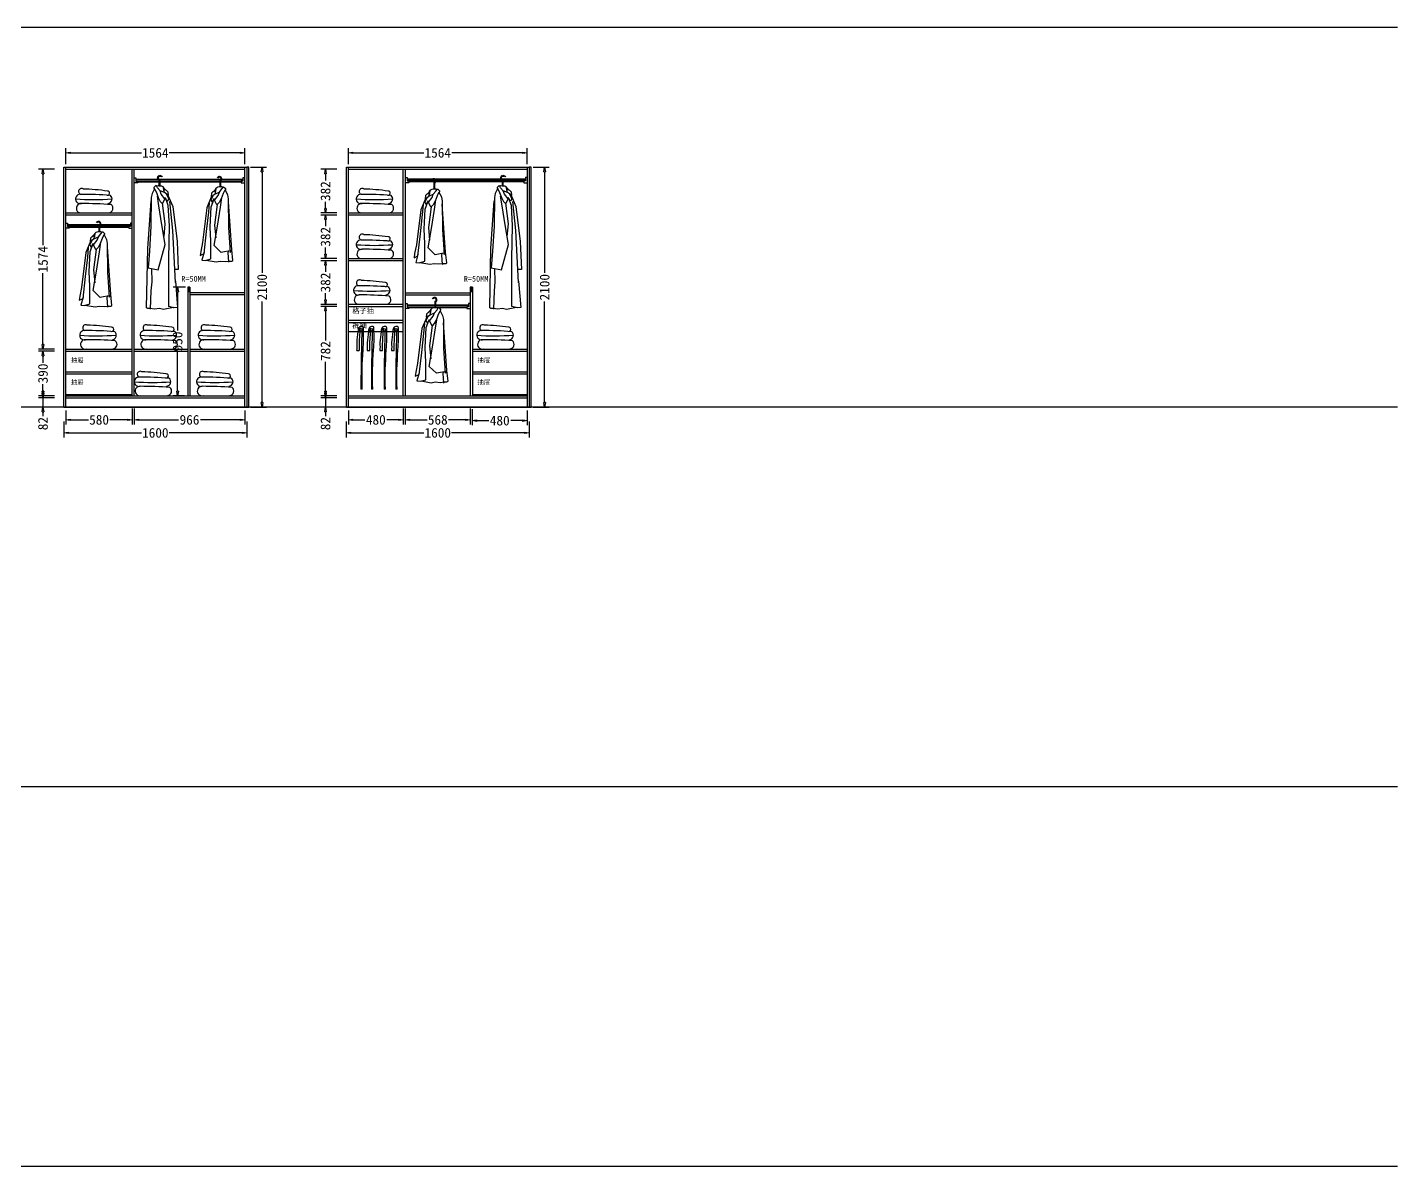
# Model space of a CAD drawing. Header units: millimetres. Extents: x 304407 to 361076, y -1262425 to -1203358.
# Drawn here: x 349089 to 361076, y -1215610 to -1205639 of the extents above; entities that cross this region are included whole.
import ezdxf

# ---------------------------------------------------------------- set-up
doc = ezdxf.new("R2010")
doc.units = ezdxf.units.MM
doc.header["$LTSCALE"] = 20
doc.layers.get('Defpoints').update_dxf_attribs({"color": 250})
for name, color, linetype in [('4', 1, 'Continuous'), ('6', 6, 'Continuous'), ('8', 8, 'Continuous'), ('LAYER10', 11, 'Continuous'), ('LAYER8', 11, 'Continuous'), ('图层3', 4, 'Continuous'), ('墙体', 40, 'Continuous')]:
    doc.layers.add(name, color=color, linetype=linetype)
doc.styles.get("Standard").update_dxf_attribs({"font": 'SimSun.ttf', "height": 85})
doc.styles.add('text', font='SimSun.ttf', dxfattribs={"height": 85})
doc.dimstyles.new('周文晶', dxfattribs={"dimtxt": 70, "dimasz": 40, "dimexe": 40, "dimexo": 30, "dimgap": 10, "dimtad": 0, "dimdec": 0, "dimtxsty": 'Standard', "dimblk": 'CLOSEDBLANK', "dimcen": 200, "dimclrd": 256, "dimclre": 256, "dimadec": 0, "dimazin": 0, "dimtfac": 1, "dimtdec": 0, "dimtmove": 0, "dimatfit": 3, "dimldrblk": 'CLOSEDBLANK', "dimfxl": 100, "dimfxlon": 1, "dimarcsym": 0})

# ---------------------------------------------------------------- blocks, each defined once
blk = doc.blocks.new('_ClosedBlank')
at = {"color": 0, "linetype": 'ByBlock', "lineweight": -2}
for p, q in [((-1, 0.17), (0, 0)), ((-1, 0.17), (-1, -0.17)), ((0, 0), (-1, -0.17))]:
    blk.add_line(p, q, dxfattribs=at)
blk = doc.blocks.new('*D347')
at = {"lineweight": -2, "transparency": 16777216}
for p, q in [((349426, -1208993), (349426, -1209114)), ((350006, -1208974), (350006, -1209114)), ((349466, -1209074), (349622, -1209074)), ((349966, -1209074), (349810, -1209074))]:
    blk.add_line(p, q, dxfattribs=at)
at = {"layer": 'Defpoints', "color": 0, "transparency": 16777216}
for p in [(350006, -1208863), (349426, -1208963), (350006, -1209074)]:
    blk.add_point(p, dxfattribs=at)
at = {"lineweight": -2, "transparency": 16777216, "xscale": 40, "yscale": 40, "zscale": 40, "rotation": 180}
blk.add_blockref('_ClosedBlank', (349426, -1209074), dxfattribs=at)
at = {"lineweight": -2, "transparency": 16777216, "xscale": 40, "yscale": 40, "zscale": 40}
blk.add_blockref('_ClosedBlank', (350006, -1209074), dxfattribs=at)
at = {"color": 0, "transparency": 16777216, "insert": (349716, -1209074), "char_height": 85, "attachment_point": 5}
blk.add_mtext('580', dxfattribs=at)
blk = doc.blocks.new('*D348')
at = {"lineweight": -2, "transparency": 16777216}
for p, q in [((350024, -1208974), (350024, -1209114)), ((350990, -1208993), (350990, -1209114)), ((350064, -1209074), (350412, -1209074)), ((350950, -1209074), (350602, -1209074))]:
    blk.add_line(p, q, dxfattribs=at)
at = {"layer": 'Defpoints', "color": 0, "transparency": 16777216}
for p in [(350024, -1206881), (350990, -1208963), (350990, -1209074)]:
    blk.add_point(p, dxfattribs=at)
at = {"lineweight": -2, "transparency": 16777216, "xscale": 40, "yscale": 40, "zscale": 40, "rotation": 180}
blk.add_blockref('_ClosedBlank', (350024, -1209074), dxfattribs=at)
at = {"lineweight": -2, "transparency": 16777216, "xscale": 40, "yscale": 40, "zscale": 40}
blk.add_blockref('_ClosedBlank', (350990, -1209074), dxfattribs=at)
at = {"color": 0, "transparency": 16777216, "insert": (350507, -1209074), "char_height": 85, "attachment_point": 5}
blk.add_mtext('966', dxfattribs=at)
blk = doc.blocks.new('*D349')
at = {"lineweight": -2, "transparency": 16777216}
for p, q in [((349426, -1206837), (349426, -1206697)), ((350990, -1206837), (350990, -1206697)), ((349466, -1206737), (350086, -1206737)), ((350950, -1206737), (350330, -1206737))]:
    blk.add_line(p, q, dxfattribs=at)
at = {"layer": 'Defpoints', "color": 0, "transparency": 16777216}
for p in [(350990, -1206737), (349426, -1206881), (350990, -1206881)]:
    blk.add_point(p, dxfattribs=at)
at = {"lineweight": -2, "transparency": 16777216, "xscale": 40, "yscale": 40, "zscale": 40, "rotation": 180}
blk.add_blockref('_ClosedBlank', (349426, -1206737), dxfattribs=at)
at = {"lineweight": -2, "transparency": 16777216, "xscale": 40, "yscale": 40, "zscale": 40}
blk.add_blockref('_ClosedBlank', (350990, -1206737), dxfattribs=at)
at = {"color": 0, "transparency": 16777216, "insert": (350208, -1206737), "char_height": 85, "attachment_point": 5}
blk.add_mtext('1564', dxfattribs=at)
blk = doc.blocks.new('*D350')
at = {"lineweight": -2, "transparency": 16777216}
for p, q in [((349408, -1209088), (349408, -1209228)), ((351008, -1209088), (351008, -1209228)), ((349448, -1209188), (350087, -1209188)), ((350968, -1209188), (350329, -1209188))]:
    blk.add_line(p, q, dxfattribs=at)
at = {"layer": 'Defpoints', "color": 0, "transparency": 16777216}
for p in [(349408, -1208963), (351008, -1208963), (351008, -1209188)]:
    blk.add_point(p, dxfattribs=at)
at = {"lineweight": -2, "transparency": 16777216, "xscale": 40, "yscale": 40, "zscale": 40, "rotation": 180}
blk.add_blockref('_ClosedBlank', (349408, -1209188), dxfattribs=at)
at = {"lineweight": -2, "transparency": 16777216, "xscale": 40, "yscale": 40, "zscale": 40}
blk.add_blockref('_ClosedBlank', (351008, -1209188), dxfattribs=at)
at = {"color": 0, "transparency": 16777216, "insert": (350208, -1209188), "char_height": 85, "attachment_point": 5}
blk.add_mtext('1600', dxfattribs=at)
blk = doc.blocks.new('*D351')
at = {"lineweight": -2, "transparency": 16777216}
for p, q in [((349325, -1208881), (349185, -1208881)), ((349225, -1208841), (349225, -1208801)), ((349225, -1208881), (349225, -1208963)), ((349325, -1208963), (349185, -1208963)), ((349225, -1209003), (349225, -1209043))]:
    blk.add_line(p, q, dxfattribs=at)
at = {"layer": 'Defpoints', "color": 0, "transparency": 16777216}
for p in [(349225, -1208881), (349426, -1208881), (349408, -1208963)]:
    blk.add_point(p, dxfattribs=at)
at = {"lineweight": -2, "transparency": 16777216, "xscale": 40, "yscale": 40, "zscale": 40}
for p, rotation in [((349225, -1208881), 270), ((349225, -1208963), 90)]:
    blk.add_blockref('_ClosedBlank', p, dxfattribs=dict(at, rotation=rotation))
at = {"color": 0, "transparency": 16777216, "insert": (349225, -1209107), "char_height": 85, "attachment_point": 5, "rotation": 90}
blk.add_mtext('82', dxfattribs=at)
blk = doc.blocks.new('*D352')
at = {"lineweight": -2, "transparency": 16777216}
for p, q in [((349325, -1208473), (349185, -1208473)), ((349225, -1208513), (349225, -1208574)), ((349225, -1208823), (349225, -1208762)), ((349325, -1208863), (349185, -1208863))]:
    blk.add_line(p, q, dxfattribs=at)
at = {"layer": 'Defpoints', "color": 0, "transparency": 16777216}
for p in [(349225, -1208473), (349426, -1208473), (349426, -1208863)]:
    blk.add_point(p, dxfattribs=at)
at = {"lineweight": -2, "transparency": 16777216, "xscale": 40, "yscale": 40, "zscale": 40}
for p, rotation in [((349225, -1208473), 90), ((349225, -1208863), 270)]:
    blk.add_blockref('_ClosedBlank', p, dxfattribs=dict(at, rotation=rotation))
at = {"color": 0, "transparency": 16777216, "insert": (349225, -1208668), "char_height": 85, "attachment_point": 5, "rotation": 90}
blk.add_mtext('390', dxfattribs=at)
blk = doc.blocks.new('*D353')
at = {"lineweight": -2, "transparency": 16777216}
for p, q in [((349325, -1206881), (349185, -1206881)), ((349225, -1206921), (349225, -1207546)), ((349225, -1208415), (349225, -1207790)), ((349325, -1208455), (349185, -1208455))]:
    blk.add_line(p, q, dxfattribs=at)
at = {"layer": 'Defpoints', "color": 0, "transparency": 16777216}
for p in [(349225, -1206881), (349426, -1206881), (349426, -1208455)]:
    blk.add_point(p, dxfattribs=at)
at = {"lineweight": -2, "transparency": 16777216, "xscale": 40, "yscale": 40, "zscale": 40}
for p, rotation in [((349225, -1206881), 90), ((349225, -1208455), 270)]:
    blk.add_blockref('_ClosedBlank', p, dxfattribs=dict(at, rotation=rotation))
at = {"color": 0, "transparency": 16777216, "insert": (349225, -1207668), "char_height": 85, "attachment_point": 5, "rotation": 90}
blk.add_mtext('1574', dxfattribs=at)
blk = doc.blocks.new('*D354')
at = {"lineweight": -2, "transparency": 16777216}
for p, q in [((351042, -1206863), (351182, -1206863)), ((351142, -1206903), (351142, -1207788)), ((351142, -1208923), (351142, -1208037)), ((351042, -1208963), (351182, -1208963))]:
    blk.add_line(p, q, dxfattribs=at)
at = {"layer": 'Defpoints', "color": 0, "transparency": 16777216}
for p in [(351008, -1206863), (351142, -1206863), (351008, -1208963)]:
    blk.add_point(p, dxfattribs=at)
at = {"lineweight": -2, "transparency": 16777216, "xscale": 40, "yscale": 40, "zscale": 40}
for p, rotation in [((351142, -1206863), 90), ((351142, -1208963), 270)]:
    blk.add_blockref('_ClosedBlank', p, dxfattribs=dict(at, rotation=rotation))
at = {"color": 0, "transparency": 16777216, "insert": (351142, -1207913), "char_height": 85, "attachment_point": 5, "rotation": 90}
blk.add_mtext('2100', dxfattribs=at)
blk = doc.blocks.new('*D355')
at = {"lineweight": -2, "transparency": 16777216}
for p, q in [((350471, -1207913), (350363, -1207913)), ((350403, -1207953), (350403, -1208293)), ((350403, -1208823), (350403, -1208483)), ((350462, -1208863), (350363, -1208863))]:
    blk.add_line(p, q, dxfattribs=at)
at = {"layer": 'Defpoints', "color": 0, "transparency": 16777216}
for p in [(350501, -1207913), (350403, -1208863), (350492, -1208863)]:
    blk.add_point(p, dxfattribs=at)
at = {"lineweight": -2, "transparency": 16777216, "xscale": 40, "yscale": 40, "zscale": 40}
for p, rotation in [((350403, -1207913), 90), ((350403, -1208863), 270)]:
    blk.add_blockref('_ClosedBlank', p, dxfattribs=dict(at, rotation=rotation))
at = {"color": 0, "transparency": 16777216, "insert": (350403, -1208388), "char_height": 85, "attachment_point": 5, "rotation": 90}
blk.add_mtext('950', dxfattribs=at)
blk = doc.blocks.new('*D398')
at = {"lineweight": -2, "transparency": 16777216}
for p, q in [((351897, -1208993), (351897, -1209114)), ((352377, -1208974), (352377, -1209114)), ((351937, -1209074), (352042, -1209074)), ((352337, -1209074), (352233, -1209074))]:
    blk.add_line(p, q, dxfattribs=at)
at = {"layer": 'Defpoints', "color": 0, "transparency": 16777216}
for p in [(352377, -1208863), (351897, -1208963), (352377, -1209074)]:
    blk.add_point(p, dxfattribs=at)
at = {"lineweight": -2, "transparency": 16777216, "xscale": 40, "yscale": 40, "zscale": 40, "rotation": 180}
blk.add_blockref('_ClosedBlank', (351897, -1209074), dxfattribs=at)
at = {"lineweight": -2, "transparency": 16777216, "xscale": 40, "yscale": 40, "zscale": 40}
blk.add_blockref('_ClosedBlank', (352377, -1209074), dxfattribs=at)
at = {"color": 0, "transparency": 16777216, "insert": (352137, -1209074), "char_height": 85, "attachment_point": 5}
blk.add_mtext('480', dxfattribs=at)
blk = doc.blocks.new('*D399')
at = {"lineweight": -2, "transparency": 16777216}
for p, q in [((352395, -1208974), (352395, -1209114)), ((352963, -1208974), (352963, -1209114)), ((352435, -1209074), (352586, -1209074)), ((352923, -1209074), (352773, -1209074))]:
    blk.add_line(p, q, dxfattribs=at)
at = {"layer": 'Defpoints', "color": 0, "transparency": 16777216}
for p in [(352395, -1206881), (352963, -1208863), (352963, -1209074)]:
    blk.add_point(p, dxfattribs=at)
at = {"lineweight": -2, "transparency": 16777216, "xscale": 40, "yscale": 40, "zscale": 40, "rotation": 180}
blk.add_blockref('_ClosedBlank', (352395, -1209074), dxfattribs=at)
at = {"lineweight": -2, "transparency": 16777216, "xscale": 40, "yscale": 40, "zscale": 40}
blk.add_blockref('_ClosedBlank', (352963, -1209074), dxfattribs=at)
at = {"color": 0, "transparency": 16777216, "insert": (352679, -1209074), "char_height": 85, "attachment_point": 5}
blk.add_mtext('568', dxfattribs=at)
blk = doc.blocks.new('*D400')
at = {"lineweight": -2, "transparency": 16777216}
for p, q in [((351897, -1206837), (351897, -1206697)), ((353461, -1206837), (353461, -1206697)), ((351937, -1206737), (352557, -1206737)), ((353421, -1206737), (352801, -1206737))]:
    blk.add_line(p, q, dxfattribs=at)
at = {"layer": 'Defpoints', "color": 0, "transparency": 16777216}
for p in [(353461, -1206737), (351897, -1206881), (353461, -1206881)]:
    blk.add_point(p, dxfattribs=at)
at = {"lineweight": -2, "transparency": 16777216, "xscale": 40, "yscale": 40, "zscale": 40, "rotation": 180}
blk.add_blockref('_ClosedBlank', (351897, -1206737), dxfattribs=at)
at = {"lineweight": -2, "transparency": 16777216, "xscale": 40, "yscale": 40, "zscale": 40}
blk.add_blockref('_ClosedBlank', (353461, -1206737), dxfattribs=at)
at = {"color": 0, "transparency": 16777216, "insert": (352679, -1206737), "char_height": 85, "attachment_point": 5}
blk.add_mtext('1564', dxfattribs=at)
blk = doc.blocks.new('*D401')
at = {"lineweight": -2, "transparency": 16777216}
for p, q in [((351879, -1209088), (351879, -1209228)), ((353479, -1209088), (353479, -1209228)), ((351919, -1209188), (352558, -1209188)), ((353439, -1209188), (352800, -1209188))]:
    blk.add_line(p, q, dxfattribs=at)
at = {"layer": 'Defpoints', "color": 0, "transparency": 16777216}
for p in [(351879, -1208963), (353479, -1208963), (353479, -1209188)]:
    blk.add_point(p, dxfattribs=at)
at = {"lineweight": -2, "transparency": 16777216, "xscale": 40, "yscale": 40, "zscale": 40, "rotation": 180}
blk.add_blockref('_ClosedBlank', (351879, -1209188), dxfattribs=at)
at = {"lineweight": -2, "transparency": 16777216, "xscale": 40, "yscale": 40, "zscale": 40}
blk.add_blockref('_ClosedBlank', (353479, -1209188), dxfattribs=at)
at = {"color": 0, "transparency": 16777216, "insert": (352679, -1209188), "char_height": 85, "attachment_point": 5}
blk.add_mtext('1600', dxfattribs=at)
blk = doc.blocks.new('*D402')
at = {"lineweight": -2, "transparency": 16777216}
for p, q in [((351797, -1208881), (351657, -1208881)), ((351697, -1208841), (351697, -1208801)), ((351697, -1208881), (351697, -1208963)), ((351797, -1208963), (351657, -1208963)), ((351697, -1209003), (351697, -1209043))]:
    blk.add_line(p, q, dxfattribs=at)
at = {"layer": 'Defpoints', "color": 0, "transparency": 16777216}
for p in [(351697, -1208881), (351897, -1208881), (351879, -1208963)]:
    blk.add_point(p, dxfattribs=at)
at = {"lineweight": -2, "transparency": 16777216, "xscale": 40, "yscale": 40, "zscale": 40}
for p, rotation in [((351697, -1208881), 270), ((351697, -1208963), 90)]:
    blk.add_blockref('_ClosedBlank', p, dxfattribs=dict(at, rotation=rotation))
at = {"color": 0, "transparency": 16777216, "insert": (351697, -1209107), "char_height": 85, "attachment_point": 5, "rotation": 90}
blk.add_mtext('82', dxfattribs=at)
blk = doc.blocks.new('*D403')
at = {"lineweight": -2, "transparency": 16777216}
for p, q in [((351797, -1208081), (351657, -1208081)), ((351697, -1208121), (351697, -1208379)), ((351697, -1208823), (351697, -1208565)), ((351797, -1208863), (351657, -1208863))]:
    blk.add_line(p, q, dxfattribs=at)
at = {"layer": 'Defpoints', "color": 0, "transparency": 16777216}
for p in [(351697, -1208081), (351897, -1208081), (351897, -1208863)]:
    blk.add_point(p, dxfattribs=at)
at = {"lineweight": -2, "transparency": 16777216, "xscale": 40, "yscale": 40, "zscale": 40}
for p, rotation in [((351697, -1208081), 90), ((351697, -1208863), 270)]:
    blk.add_blockref('_ClosedBlank', p, dxfattribs=dict(at, rotation=rotation))
at = {"color": 0, "transparency": 16777216, "insert": (351697, -1208472), "char_height": 85, "attachment_point": 5, "rotation": 90}
blk.add_mtext('782', dxfattribs=at)
blk = doc.blocks.new('*D404')
at = {"lineweight": -2, "transparency": 16777216}
for p, q in [((351797, -1207681), (351657, -1207681)), ((351697, -1207721), (351697, -1207778)), ((351697, -1208023), (351697, -1207965)), ((351797, -1208063), (351657, -1208063))]:
    blk.add_line(p, q, dxfattribs=at)
at = {"layer": 'Defpoints', "color": 0, "transparency": 16777216}
for p in [(351697, -1207681), (351897, -1207681), (351897, -1208063)]:
    blk.add_point(p, dxfattribs=at)
at = {"lineweight": -2, "transparency": 16777216, "xscale": 40, "yscale": 40, "zscale": 40}
for p, rotation in [((351697, -1207681), 90), ((351697, -1208063), 270)]:
    blk.add_blockref('_ClosedBlank', p, dxfattribs=dict(at, rotation=rotation))
at = {"color": 0, "transparency": 16777216, "insert": (351697, -1207872), "char_height": 85, "attachment_point": 5, "rotation": 90}
blk.add_mtext('382', dxfattribs=at)
blk = doc.blocks.new('*D405')
at = {"lineweight": -2, "transparency": 16777216}
for p, q in [((351797, -1207281), (351657, -1207281)), ((351697, -1207321), (351697, -1207378)), ((351697, -1207623), (351697, -1207565)), ((351797, -1207663), (351657, -1207663))]:
    blk.add_line(p, q, dxfattribs=at)
at = {"layer": 'Defpoints', "color": 0, "transparency": 16777216}
for p in [(351697, -1207281), (351897, -1207281), (351897, -1207663)]:
    blk.add_point(p, dxfattribs=at)
at = {"lineweight": -2, "transparency": 16777216, "xscale": 40, "yscale": 40, "zscale": 40}
for p, rotation in [((351697, -1207281), 90), ((351697, -1207663), 270)]:
    blk.add_blockref('_ClosedBlank', p, dxfattribs=dict(at, rotation=rotation))
at = {"color": 0, "transparency": 16777216, "insert": (351697, -1207472), "char_height": 85, "attachment_point": 5, "rotation": 90}
blk.add_mtext('382', dxfattribs=at)
blk = doc.blocks.new('*D406')
at = {"lineweight": -2, "transparency": 16777216}
for p, q in [((351797, -1206881), (351657, -1206881)), ((351697, -1206921), (351697, -1206978)), ((351697, -1207223), (351697, -1207165)), ((351797, -1207263), (351657, -1207263))]:
    blk.add_line(p, q, dxfattribs=at)
at = {"layer": 'Defpoints', "color": 0, "transparency": 16777216}
for p in [(351697, -1206881), (351897, -1206881), (351897, -1207263)]:
    blk.add_point(p, dxfattribs=at)
at = {"lineweight": -2, "transparency": 16777216, "xscale": 40, "yscale": 40, "zscale": 40}
for p, rotation in [((351697, -1206881), 90), ((351697, -1207263), 270)]:
    blk.add_blockref('_ClosedBlank', p, dxfattribs=dict(at, rotation=rotation))
at = {"color": 0, "transparency": 16777216, "insert": (351697, -1207072), "char_height": 85, "attachment_point": 5, "rotation": 90}
blk.add_mtext('382', dxfattribs=at)
blk = doc.blocks.new('*D407')
at = {"lineweight": -2, "transparency": 16777216}
for p, q in [((353514, -1206863), (353654, -1206863)), ((353614, -1206903), (353614, -1207788)), ((353614, -1208923), (353614, -1208037)), ((353514, -1208963), (353654, -1208963))]:
    blk.add_line(p, q, dxfattribs=at)
at = {"layer": 'Defpoints', "color": 0, "transparency": 16777216}
for p in [(353479, -1206863), (353614, -1206863), (353479, -1208963)]:
    blk.add_point(p, dxfattribs=at)
at = {"lineweight": -2, "transparency": 16777216, "xscale": 40, "yscale": 40, "zscale": 40}
for p, rotation in [((353614, -1206863), 90), ((353614, -1208963), 270)]:
    blk.add_blockref('_ClosedBlank', p, dxfattribs=dict(at, rotation=rotation))
at = {"color": 0, "transparency": 16777216, "insert": (353614, -1207913), "char_height": 85, "attachment_point": 5, "rotation": 90}
blk.add_mtext('2100', dxfattribs=at)
blk = doc.blocks.new('*D408')
at = {"lineweight": -2, "transparency": 16777216}
for p, q in [((352981, -1208981), (352981, -1209121)), ((353461, -1208993), (353461, -1209121)), ((353021, -1209081), (353126, -1209081)), ((353421, -1209081), (353317, -1209081))]:
    blk.add_line(p, q, dxfattribs=at)
at = {"layer": 'Defpoints', "color": 0, "transparency": 16777216}
for p in [(352981, -1208863), (353461, -1208963), (353461, -1209081)]:
    blk.add_point(p, dxfattribs=at)
at = {"lineweight": -2, "transparency": 16777216, "xscale": 40, "yscale": 40, "zscale": 40, "rotation": 180}
blk.add_blockref('_ClosedBlank', (352981, -1209081), dxfattribs=at)
at = {"lineweight": -2, "transparency": 16777216, "xscale": 40, "yscale": 40, "zscale": 40}
blk.add_blockref('_ClosedBlank', (353461, -1209081), dxfattribs=at)
at = {"color": 0, "transparency": 16777216, "insert": (353221, -1209081), "char_height": 85, "attachment_point": 5}
blk.add_mtext('480', dxfattribs=at)
blk = doc.blocks.new('A$C52EB379C')
at = {"layer": '8'}
for p, q in [((163, 1135), (163, 1084)), ((169, 1135), (169, 1084)), ((183, 1065), (192, 1081)), ((192, 1081), (196, 1085)), ((196, 1085), (213, 1068)), ((94, 1007), (49, 901)), ((105, 1011), (84, 968)), ((84, 968), (97, 948)), ((91, 1028), (88, 1000)), ((88, 1000), (122, 1023)), ((88, 909), (110, 971)), ((126, 1061), (91, 1028)), ((97, 948), (117, 981)), ((117, 968), (149, 1009)), ((138, 925), (117, 968)), ((122, 1023), (128, 1045)), ((122, 1023), (159, 1038)), ((128, 1045), (131, 1071)), ((149, 1009), (159, 1038)), ((176, 980), (158, 946)), ((159, 1038), (183, 1065)), ((169, 906), (182, 991)), ((192, 1024), (176, 980)), ((205, 1050), (192, 1024)), ((213, 1061), (205, 1050)), ((209, 1056), (230, 1016)), ((213, 1068), (213, 1061)), ((230, 1016), (237, 980)), ((237, 980), (239, 729)), ((49, 901), (11, 595)), ((48, 692), (66, 861)), ((66, 861), (74, 945)), ((78, 732), (88, 909)), ((140, 929), (117, 749)), ((158, 946), (138, 925)), ((143, 739), (169, 906)), ((268, 533), (238, 951)), ((84, 445), (78, 732)), ((114, 569), (143, 739)), ((117, 749), (127, 638)), ((239, 729), (253, 510)), ((25, 235), (48, 692)), ((11, 595), (0, 349)), ((176, 347), (114, 569)), ((253, 510), (264, 363)), ((278, 13), (268, 533)), ((84, 26), (84, 445)), ((264, 363), (176, 347)), ((0, 349), (31, 349)), ((25, 248), (6, 16)), ((235, 358), (232, 242)), ((232, 242), (239, 163)), ((239, 163), (245, 3)), ((6, 16), (38, 13)), ((38, 13), (84, 26)), ((42, 16), (130, 0)), ((130, 0), (166, 7)), ((166, 7), (209, 3)), ((209, 3), (245, 7)), ((245, 7), (268, 7)), ((268, 7), (278, 13))]:
    blk.add_line(p, q, dxfattribs=at)
for centre, radius, start, end in [((160, 1039), 43.9, 77.6993, 138.5966), ((160, 1153), 20.9, 296.6338, 159.5285), ((160, 1153), 14.9, 296.6338, 150.6175), ((167, 1136), 3.91, 94.6712, 201.9626), ((177, 1066), 18, 42.48, 116.3392), ((102, 1067), 25.1, 286.2636, 2.0248)]:
    blk.add_arc(centre, radius, start, end, dxfattribs=at)
blk = doc.blocks.new('A$C05785CA5')
at = {"layer": 'LAYER10'}
blk.add_blockref('A$C52EB379C', (0, 0), dxfattribs=at)
blk = doc.blocks.new('A$C100967EE')
at = {"layer": 'LAYER10'}
blk.add_blockref('A$C05785CA5', (0, 0), dxfattribs=at)
blk = doc.blocks.new('A$C65D30603')
at = {"layer": 'LAYER8'}
blk.add_blockref('A$C100967EE', (0, 0), dxfattribs=at)
blk = doc.blocks.new('A$C50CE712E')
at = {"layer": '图层3'}
blk.add_blockref('A$C65D30603', (0, 0), dxfattribs=at)
blk = doc.blocks.new('A$C11F00F61')
at = {"color": 8}
blk.add_line((48, 0), (290, 1), dxfattribs=at)
at = {"layer": '墙体', "color": 8}
for centre, radius, start, end in [((41, 122), 41, 86.0834, 284.0988), ((159, 2329), 2213, 265.8756, 274.159), ((53, 187), 26.7, 59.8021, 244.0801), ((54, -3126), 3288, 85.6244, 90.1755), ((10, -1699), 1909, 81.8981, 88.3112), ((280, 173), 18.4, 260.1551, 94.4157), ((280, 122), 40, 274.9406, 51.3165), ((48, 41), 41, 86.0834, 284.0988), ((61, -3206), 3288, 85.6244, 90.1755), ((287, 41), 40, 274.9406, 51.3165)]:
    blk.add_arc(centre, radius, start, end, dxfattribs=at)
blk = doc.blocks.new('A$C1C5764E0')
at = {"layer": '8'}
for p, q in [((100, 602), (97, 574)), ((135, 635), (100, 602)), ((130, 596), (137, 619)), ((130, 596), (168, 612)), ((137, 619), (140, 645)), ((158, 583), (168, 612)), ((168, 612), (191, 639)), ((172, 708), (172, 657)), ((178, 708), (178, 657)), ((191, 639), (201, 655)), ((201, 655), (205, 659)), ((214, 624), (201, 598)), ((205, 659), (222, 642)), ((222, 635), (214, 624)), ((218, 630), (239, 589)), ((222, 642), (222, 635)), ((103, 581), (58, 475)), ((75, 435), (83, 519)), ((87, 306), (96, 483)), ((114, 585), (93, 542)), ((93, 542), (106, 522)), ((96, 483), (119, 545)), ((97, 574), (130, 596)), ((106, 522), (126, 555)), ((126, 542), (158, 583)), ((147, 499), (126, 542)), ((149, 502), (126, 323)), ((166, 520), (147, 499)), ((152, 313), (178, 480)), ((185, 553), (166, 520)), ((178, 480), (191, 565)), ((201, 598), (185, 553)), ((239, 589), (246, 553)), ((246, 553), (248, 303)), ((276, 107), (247, 525)), ((58, 475), (20, 169)), ((57, 266), (75, 435)), ((34, 73), (57, 266)), ((93, 181), (87, 306)), ((123, 143), (152, 313)), ((126, 323), (136, 211)), ((248, 303), (262, 84)), ((20, 169), (5, 93)), ((93, 26), (93, 181)), ((185, 83), (123, 143)), ((5, 93), (0, 57)), ((0, 57), (34, 73)), ((34, 86), (15, 16)), ((15, 16), (47, 13)), ((47, 13), (93, 26)), ((51, 16), (139, 0)), ((139, 0), (175, 7)), ((175, 7), (218, 3)), ((273, 99), (185, 83)), ((218, 3), (254, 7)), ((244, 94), (241, 80)), ((241, 80), (247, 1)), ((247, 1), (254, 3)), ((254, 7), (277, 7)), ((262, 84), (273, 99)), ((287, 13), (276, 107)), ((277, 7), (287, 13))]:
    blk.add_line(p, q, dxfattribs=at)
for centre, radius, start, end in [((169, 727), 20.9, 296.6338, 159.5285), ((169, 727), 14.9, 296.6338, 150.6175), ((111, 641), 25.1, 286.2636, 2.0248), ((169, 613), 43.9, 77.6993, 138.5966), ((176, 710), 3.91, 94.6712, 201.9626), ((186, 640), 18, 42.48, 116.3392)]:
    blk.add_arc(centre, radius, start, end, dxfattribs=at)
blk = doc.blocks.new('A$C4F477F88')
at = {"layer": 'LAYER10'}
blk.add_blockref('A$C1C5764E0', (0, 0), dxfattribs=at)
blk = doc.blocks.new('A$C5E603B19')
at = {"layer": 'LAYER8'}
blk.add_blockref('A$C4F477F88', (0, 0), dxfattribs=at)
blk = doc.blocks.new('A$C1B0A679D')
at = {"layer": '图层3'}
blk.add_blockref('A$C5E603B19', (0, 0), dxfattribs=at)
blk = doc.blocks.new('A$C3B9601DC')
at = {"layer": '4', "color": 8}
blk.add_line((62, 1), (47, 0), dxfattribs=at)
for points, knots in [([(62, 1), (55, 144), (63, 324), (79, 549), (75, 622), (76, 685), (47, 687), (18, 676), (13, 600), (-2, 524), (4, 450), (0, 422)], [0, 0, 0, 0, 428.516837, 544.203019, 664.137455, 677.621305, 701.749401, 722.125787, 770.743064, 895.133582, 980.731534, 980.731534, 980.731534, 980.731534]), ([(38, 667), (33, 603), (26, 521), (27, 439), (27, 422)], [0, 0, 0, 0, 193.394932, 246.046188, 246.046188, 246.046188, 246.046188])]:
    blk.add_open_spline(points, degree=3, knots=knots, dxfattribs=at)
blk.add_spline([(58, 659), (53, 498), (47, 0)], degree=3, dxfattribs=at)
blk.add_open_spline([(1, 422), (11, 422), (20, 422), (29, 422)], degree=3, dxfattribs=at)
at = {"layer": '6', "color": 8}
blk.add_circle((47, 649), 15, dxfattribs=at)

msp = doc.modelspace()

# ---------------------------------------------------------------- linework, layer by layer
at = {"color": 8}
for p, q in [((361075.9, -1205638.8), (304407.4, -1205638.8)), ((361075.9, -1208962.6), (304407.4, -1208962.6)), ((361075.9, -1212286.5), (304407.4, -1212286.5)), ((361075.9, -1212286.5), (304407.4, -1212286.5)), ((361075.9, -1215610.3), (304407.4, -1215610.3)), ((361075.9, -1215610.3), (304407.4, -1215610.3))]:
    msp.add_line(p, q, dxfattribs=at)
for p, q in [((349407.6, -1208962.6), (349407.6, -1206862.6)), ((349407.6, -1206862.6), (351007.6, -1206862.6)), ((349425.6, -1208962.6), (349425.6, -1206862.6)), ((349425.6, -1206880.6), (350989.6, -1206880.6)), ((350005.6, -1208862.6), (350005.6, -1206880.6)), ((350023.6, -1208862.6), (350023.6, -1206880.6)), ((350989.6, -1206862.6), (350989.6, -1208962.6)), ((351007.6, -1206862.6), (351007.6, -1208962.6)), ((351025.6, -1206862.6), (351007.6, -1206862.6)), ((351025.6, -1208962.6), (351025.6, -1206862.6)), ((351879.4, -1208962.6), (351879.4, -1206862.6)), ((351879.4, -1206862.6), (353479.4, -1206862.6)), ((351897.4, -1208962.6), (351897.4, -1206862.6)), ((351897.4, -1206880.6), (353461.4, -1206880.6)), ((352377.4, -1208862.6), (352377.4, -1206880.6)), ((352395.4, -1208862.6), (352395.4, -1206880.6)), ((353461.4, -1206862.6), (353461.4, -1208962.6)), ((353479.4, -1206862.6), (353479.4, -1208962.6)), ((353497.4, -1206862.6), (353479.4, -1206862.6)), ((353497.4, -1208962.6), (353497.4, -1206862.6)), ((349425.6, -1207262.6), (350005.6, -1207262.6)), ((349425.6, -1207280.6), (350005.6, -1207280.6)), ((351897.4, -1207262.6), (352377.4, -1207262.6)), ((351897.4, -1207280.6), (352377.4, -1207280.6)), ((351897.4, -1207662.6), (352377.4, -1207662.6)), ((351897.4, -1207680.6), (352377.4, -1207680.6)), ((350491.6, -1207912.6), (350491.6, -1208862.6)), ((350509.6, -1207912.6), (350491.6, -1207912.6)), ((350509.6, -1207922.6), (350491.6, -1207922.6)), ((350509.6, -1207932.6), (350491.6, -1207932.6)), ((350509.6, -1207912.6), (350509.6, -1208862.6)), ((352963.4, -1207912.6), (352981.4, -1207912.6)), ((352963.4, -1207912.6), (352963.4, -1208862.6)), ((352981.4, -1207912.6), (352963.4, -1207912.6)), ((352981.4, -1207922.6), (352963.4, -1207922.6)), ((352981.4, -1207932.6), (352963.4, -1207932.6)), ((352981.4, -1207912.6), (352981.4, -1208862.6)), ((350509.6, -1207942.6), (350491.6, -1207942.6)), ((350509.6, -1207952.6), (350491.6, -1207952.6)), ((350989.6, -1207962.6), (350509.6, -1207962.6)), ((350989.6, -1207980.6), (350509.6, -1207980.6)), ((352395.4, -1207962.6), (352963.4, -1207962.6)), ((352395.4, -1207980.6), (352963.4, -1207980.6)), ((352981.4, -1207942.6), (352963.4, -1207942.6)), ((352981.4, -1207952.6), (352963.4, -1207952.6)), ((351897.4, -1208062.6), (352377.4, -1208062.6)), ((351897.4, -1208080.6), (352377.4, -1208080.6)), ((351897.4, -1208200.6), (352377.4, -1208200.6)), ((351897.4, -1208220.6), (352377.4, -1208220.6)), ((351897.4, -1208300.6), (352377.4, -1208300.6)), ((349425.6, -1208454.6), (350005.6, -1208454.6)), ((349425.6, -1208472.6), (350005.6, -1208472.6)), ((350023.6, -1208454.6), (350491.6, -1208454.6)), ((350023.6, -1208472.6), (350491.6, -1208472.6)), ((350509.6, -1208454.6), (350989.6, -1208454.6)), ((350509.6, -1208472.6), (350989.6, -1208472.6)), ((352981.4, -1208454.6), (353461.4, -1208454.6)), ((352981.4, -1208472.6), (353461.4, -1208472.6)), ((349425.6, -1208652.6), (350005.6, -1208652.6)), ((352981.4, -1208652.6), (353461.4, -1208652.6)), ((349425.6, -1208672.6), (350005.6, -1208672.6)), ((352981.4, -1208672.6), (353461.4, -1208672.6)), ((349425.6, -1208852.6), (350005.6, -1208852.6)), ((349425.6, -1208862.6), (350989.6, -1208862.6)), ((349425.6, -1208862.6), (350005.6, -1208862.6)), ((349425.6, -1208880.6), (350989.6, -1208880.6)), ((351897.4, -1208862.6), (353461.4, -1208862.6)), ((351897.4, -1208880.6), (353461.4, -1208880.6)), ((352981.4, -1208852.6), (353461.4, -1208852.6)), ((352981.4, -1208862.6), (353361.4, -1208862.6)), ((349407.6, -1208962.6), (351007.6, -1208962.6)), ((351007.6, -1208962.6), (351025.6, -1208962.6)), ((351879.4, -1208962.6), (353479.4, -1208962.6)), ((353479.4, -1208962.6), (353497.4, -1208962.6))]:
    msp.add_line(p, q)
at = {"lineweight": 30}
for points in [[(350023.6, -1206955), (350038.6, -1206955), (350038.6, -1206985), (350053.6, -1206985), (350053.6, -1207000), (350023.6, -1207000)], [(350974.6, -1206970), (350038.6, -1206970)], [(350974.6, -1206974.5), (350038.6, -1206974.5)], [(350989.6, -1206955), (350974.6, -1206955), (350974.6, -1206985), (350959.6, -1206985), (350959.6, -1207000), (350989.6, -1207000)], [(352395.4, -1206953.3), (352410.4, -1206953.3), (352410.4, -1206983.3), (352425.4, -1206983.3), (352425.4, -1206998.3), (352395.4, -1206998.3)], [(353446.4, -1206968.3), (352410.4, -1206968.3)], [(353446.4, -1206972.9), (352410.4, -1206972.9)], [(353461.4, -1206953.3), (353446.4, -1206953.3), (353446.4, -1206983.3), (353431.4, -1206983.3), (353431.4, -1206998.3), (353461.4, -1206998.3)], [(350959.6, -1206987), (350053.6, -1206987)], [(350959.6, -1206992.5), (350053.6, -1206992.5)], [(353431.4, -1206985.3), (352425.4, -1206985.3)], [(353431.4, -1206990.8), (352425.4, -1206990.8)], [(349425.6, -1207352.2), (349440.6, -1207352.2), (349440.6, -1207382.2), (349455.6, -1207382.2), (349455.6, -1207397.2), (349425.6, -1207397.2)], [(349990.6, -1207367.2), (349440.6, -1207367.2)], [(349990.6, -1207371.8), (349440.6, -1207371.8)], [(349975.6, -1207384.2), (349455.6, -1207384.2)], [(349975.6, -1207389.7), (349455.6, -1207389.7)], [(350005.6, -1207352.2), (349990.6, -1207352.2), (349990.6, -1207382.2), (349975.6, -1207382.2), (349975.6, -1207397.2), (350005.6, -1207397.2)], [(352395.4, -1208054.6), (352410.4, -1208054.6), (352410.4, -1208084.6), (352425.4, -1208084.6), (352425.4, -1208099.6), (352395.4, -1208099.6)], [(352948.4, -1208069.6), (352410.4, -1208069.6)], [(352948.4, -1208074.2), (352410.4, -1208074.2)], [(352933.4, -1208086.7), (352425.4, -1208086.7)], [(352933.4, -1208092.1), (352425.4, -1208092.1)], [(352963.4, -1208054.6), (352948.4, -1208054.6), (352948.4, -1208084.6), (352933.4, -1208084.6), (352933.4, -1208099.6), (352963.4, -1208099.6)]]:
    msp.add_lwpolyline(points, dxfattribs=at)

# ---------------------------------------------------------------- block references
at = {"xscale": -1}
for p in [(350409.1, -1208107.4), (353411.1, -1208107.4)]:
    msp.add_blockref('A$C50CE712E', p, dxfattribs=at)
for name, p in [('A$C1B0A679D', (350600.1, -1207692)), ('A$C1B0A679D', (352471.7, -1207712)), ('A$C11F00F61', (349509.9, -1207262.6)), ('A$C11F00F61', (351965.1, -1207262.6)), ('A$C1B0A679D', (349541.5, -1208084.8)), ('A$C11F00F61', (351965.1, -1207662.6)), ('A$C11F00F61', (351941.6, -1208062.6)), ('A$C1B0A679D', (352481.8, -1208749.6)), ('A$C11F00F61', (349546.1, -1208454.6)), ('A$C11F00F61', (350074.4, -1208454.6)), ('A$C11F00F61', (350582.5, -1208454.6)), ('A$C11F00F61', (353020.3, -1208454.6)), ('A$C11F00F61', (350023.6, -1208862.6)), ('A$C11F00F61', (350568, -1208862.6))]:
    msp.add_blockref(name, p)
at = {"layer": '6', "color": 8, "xscale": 0.7999999999301508, "yscale": 0.7999999999301508, "zscale": 0.7999999999301508}
for p in [(351969.2, -1208805.7), (352060.4, -1208805.7), (352171.8, -1208805.7), (352273.8, -1208805.7)]:
    msp.add_blockref('A$C3B9601DC', p, dxfattribs=at)

# ---------------------------------------------------------------- texts
at = {"attachment_point": 1, "style": 'text'}
for s, insert, char_height, width in [('R=50MM', (350435.4, -1207814.1), 50, 419.038), ('R=50MM', (352907.2, -1207814.1), 50, 419.038), ('格子抽', (351930.9, -1208097.5), 45, 293.784), ('裤抽', (351930.9, -1208225.9), 45, 293.784), ('抽屉', (349469.9, -1208530.3), 40, 305.609), ('抽屉', (353025.7, -1208530.3), 40, 305.609), ('抽屉', (349469.9, -1208723.7), 40, 305.609), ('抽屉', (353025.7, -1208723.7), 40, 305.609)]:
    msp.add_mtext(s, dxfattribs=dict(at, insert=insert, char_height=char_height, width=width))

# ---------------------------------------------------------------- dimensions: what is measured, and where the dimension line sits
for base, p1, p2, picture, middle in [((350989.6, -1206737.3), (349425.6, -1206880.6), (350989.6, -1206880.6), '*D349', (350207.6, -1206737.3)), ((353461.4, -1206737.3), (351897.4, -1206880.6), (353461.4, -1206880.6), '*D400', (352679.4, -1206737.3)), ((350989.6, -1209074.2), (350023.6, -1206880.6), (350989.6, -1208962.6), '*D348', (350506.6, -1209074.2)), ((352963.4, -1209074.2), (352395.4, -1206880.6), (352963.4, -1208862.6), '*D399', (352679.4, -1209074.2)), ((350005.6, -1209074.2), (349425.6, -1208962.6), (350005.6, -1208862.6), '*D347', (349715.6, -1209074.2)), ((352377.4, -1209074.2), (351897.4, -1208962.6), (352377.4, -1208862.6), '*D398', (352137.4, -1209074.2)), ((353461.4, -1209080.9), (352981.4, -1208862.6), (353461.4, -1208962.6), '*D408', (353221.4, -1209080.9)), ((351007.6, -1209188.3), (349407.6, -1208962.6), (351007.6, -1208962.6), '*D350', (350207.6, -1209188.3)), ((353479.4, -1209188.3), (351879.4, -1208962.6), (353479.4, -1208962.6), '*D401', (352679.4, -1209188.3))]:
    dim = msp.add_linear_dim(base=base, p1=p1, p2=p2, dimstyle='周文晶')
    dim.commit()
    dim.dimension.update_dxf_attribs({"geometry": picture, "text_midpoint": middle})
for base, p1, p2, angle, picture, middle in [((349225.4, -1206880.6), (349425.6, -1208454.6), (349425.6, -1206880.6), 270, '*D353', (349225.4, -1207667.6)), ((351142.5, -1206862.6), (351007.6, -1208962.6), (351007.6, -1206862.6), 90, '*D354', (351142.5, -1207912.6)), ((351697.2, -1206880.6), (351897.4, -1207262.6), (351897.4, -1206880.6), 270, '*D406', (351697.2, -1207071.6)), ((353614.3, -1206862.6), (353479.4, -1208962.6), (353479.4, -1206862.6), 90, '*D407', (353614.3, -1207912.6)), ((351697.2, -1207280.6), (351897.4, -1207662.6), (351897.4, -1207280.6), 270, '*D405', (351697.2, -1207471.6)), ((351697.2, -1207680.6), (351897.4, -1208062.6), (351897.4, -1207680.6), 270, '*D404', (351697.2, -1207871.6)), ((350402.6, -1208862.6), (350500.6, -1207912.6), (350491.6, -1208862.6), 90, '*D355', (350402.6, -1208387.6)), ((351697.2, -1208080.6), (351897.4, -1208862.6), (351897.4, -1208080.6), 270, '*D403', (351697.2, -1208471.6)), ((349225.4, -1208472.6), (349425.6, -1208862.6), (349425.6, -1208472.6), 270, '*D352', (349225.4, -1208667.6))]:
    dim = msp.add_linear_dim(base=base, p1=p1, p2=p2, angle=angle, dimstyle='周文晶')
    dim.commit()
    dim.dimension.update_dxf_attribs({"geometry": picture, "text_midpoint": middle})
for base, p1, p2, picture, middle in [((349225.4, -1208880.6), (349407.6, -1208962.6), (349425.6, -1208880.6), '*D351', (349225.4, -1209106.7)), ((351697.2, -1208880.6), (351879.4, -1208962.6), (351897.4, -1208880.6), '*D402', (351697.2, -1209106.7))]:
    dim = msp.add_linear_dim(base=base, p1=p1, p2=p2, angle=270, dimstyle='周文晶')
    dim.commit()
    dim.dimension.update_dxf_attribs({"geometry": picture, "text_midpoint": middle, "dimtype": 128})

doc.saveas('drawing.dxf')
